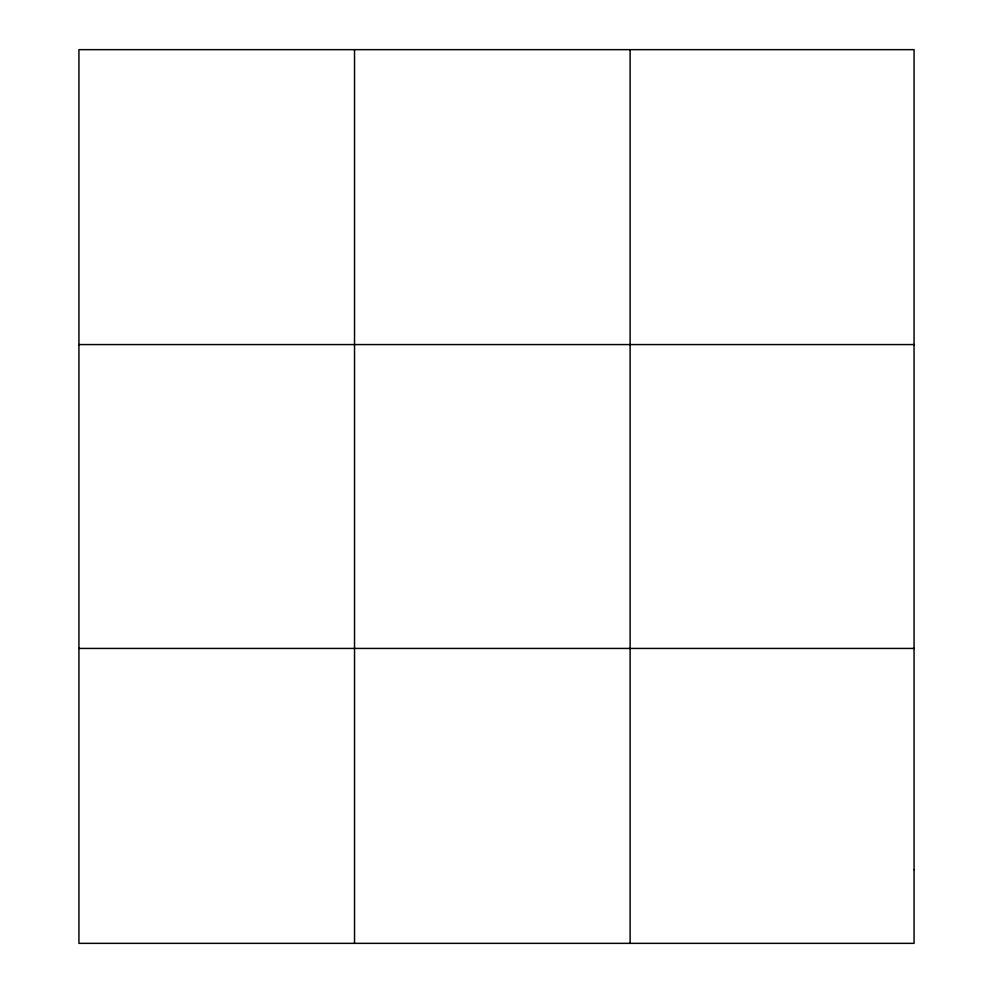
<?xml version="1.0" encoding="UTF-8"?>
<svg xmlns="http://www.w3.org/2000/svg" width="993" height="993" viewBox="0 0 993 993"><rect width="100%" height="100%" fill="white"/><g stroke="black" fill="none" stroke-linecap="round" stroke-linejoin="round"><path stroke-width="1.49" d="M630.121 49.65L630.121 943.35M78.931 344.571L914.069 344.571M78.931 648.429L914.069 648.429M354.526 49.65L354.526 943.35M914.069 869.62L914.069 943.35L78.931 943.35L78.931 49.65L914.069 49.65L914.069 869.62"/></g></svg>
